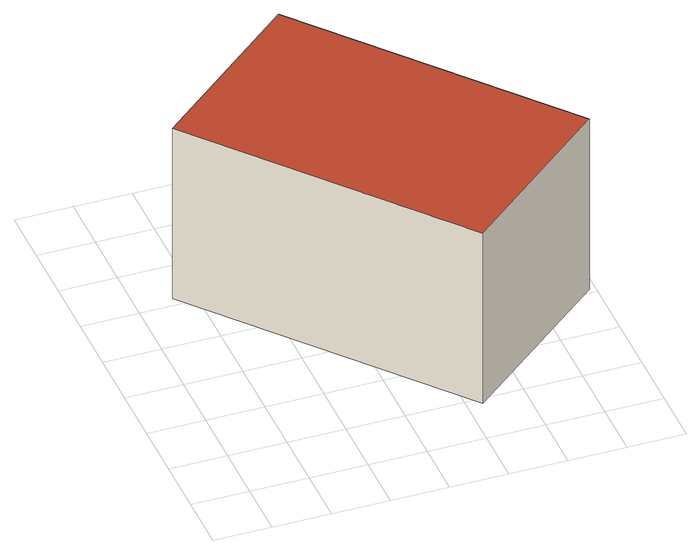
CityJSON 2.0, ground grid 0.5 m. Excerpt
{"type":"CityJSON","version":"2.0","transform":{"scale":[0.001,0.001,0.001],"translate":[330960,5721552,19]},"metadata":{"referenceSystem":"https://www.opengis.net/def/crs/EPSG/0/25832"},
"CityObjects":{
"building1":{"type":"Building","attributes":{"Geometrietyp2DReferenz":"3000","Gemeindeschluessel":"05170048","function":"31001_2520","roofType":"1000","measuredHeight":1.69},"geometry":[{"type":"Solid","lod":"2","boundaries":[[[[0,1,2,3]],[[4,5,1,0]],[[6,7,5,4]],[[3,2,7,6]],[[4,0,3,6]],[[1,5,7,2]]]],"semantics":{"surfaces":[{"type":"WallSurface"},{"type":"RoofSurface"},{"type":"GroundSurface"}],"values":[[0,0,0,0,1,2]]}}]}
},
"vertices":[
[3447,1550,2228],[3447,1550,540],[1625,3704,540],[1625,3704,2228],[2132,438,2228],[2132,438,540],[310,2592,2228],[310,2592,540]
]}
